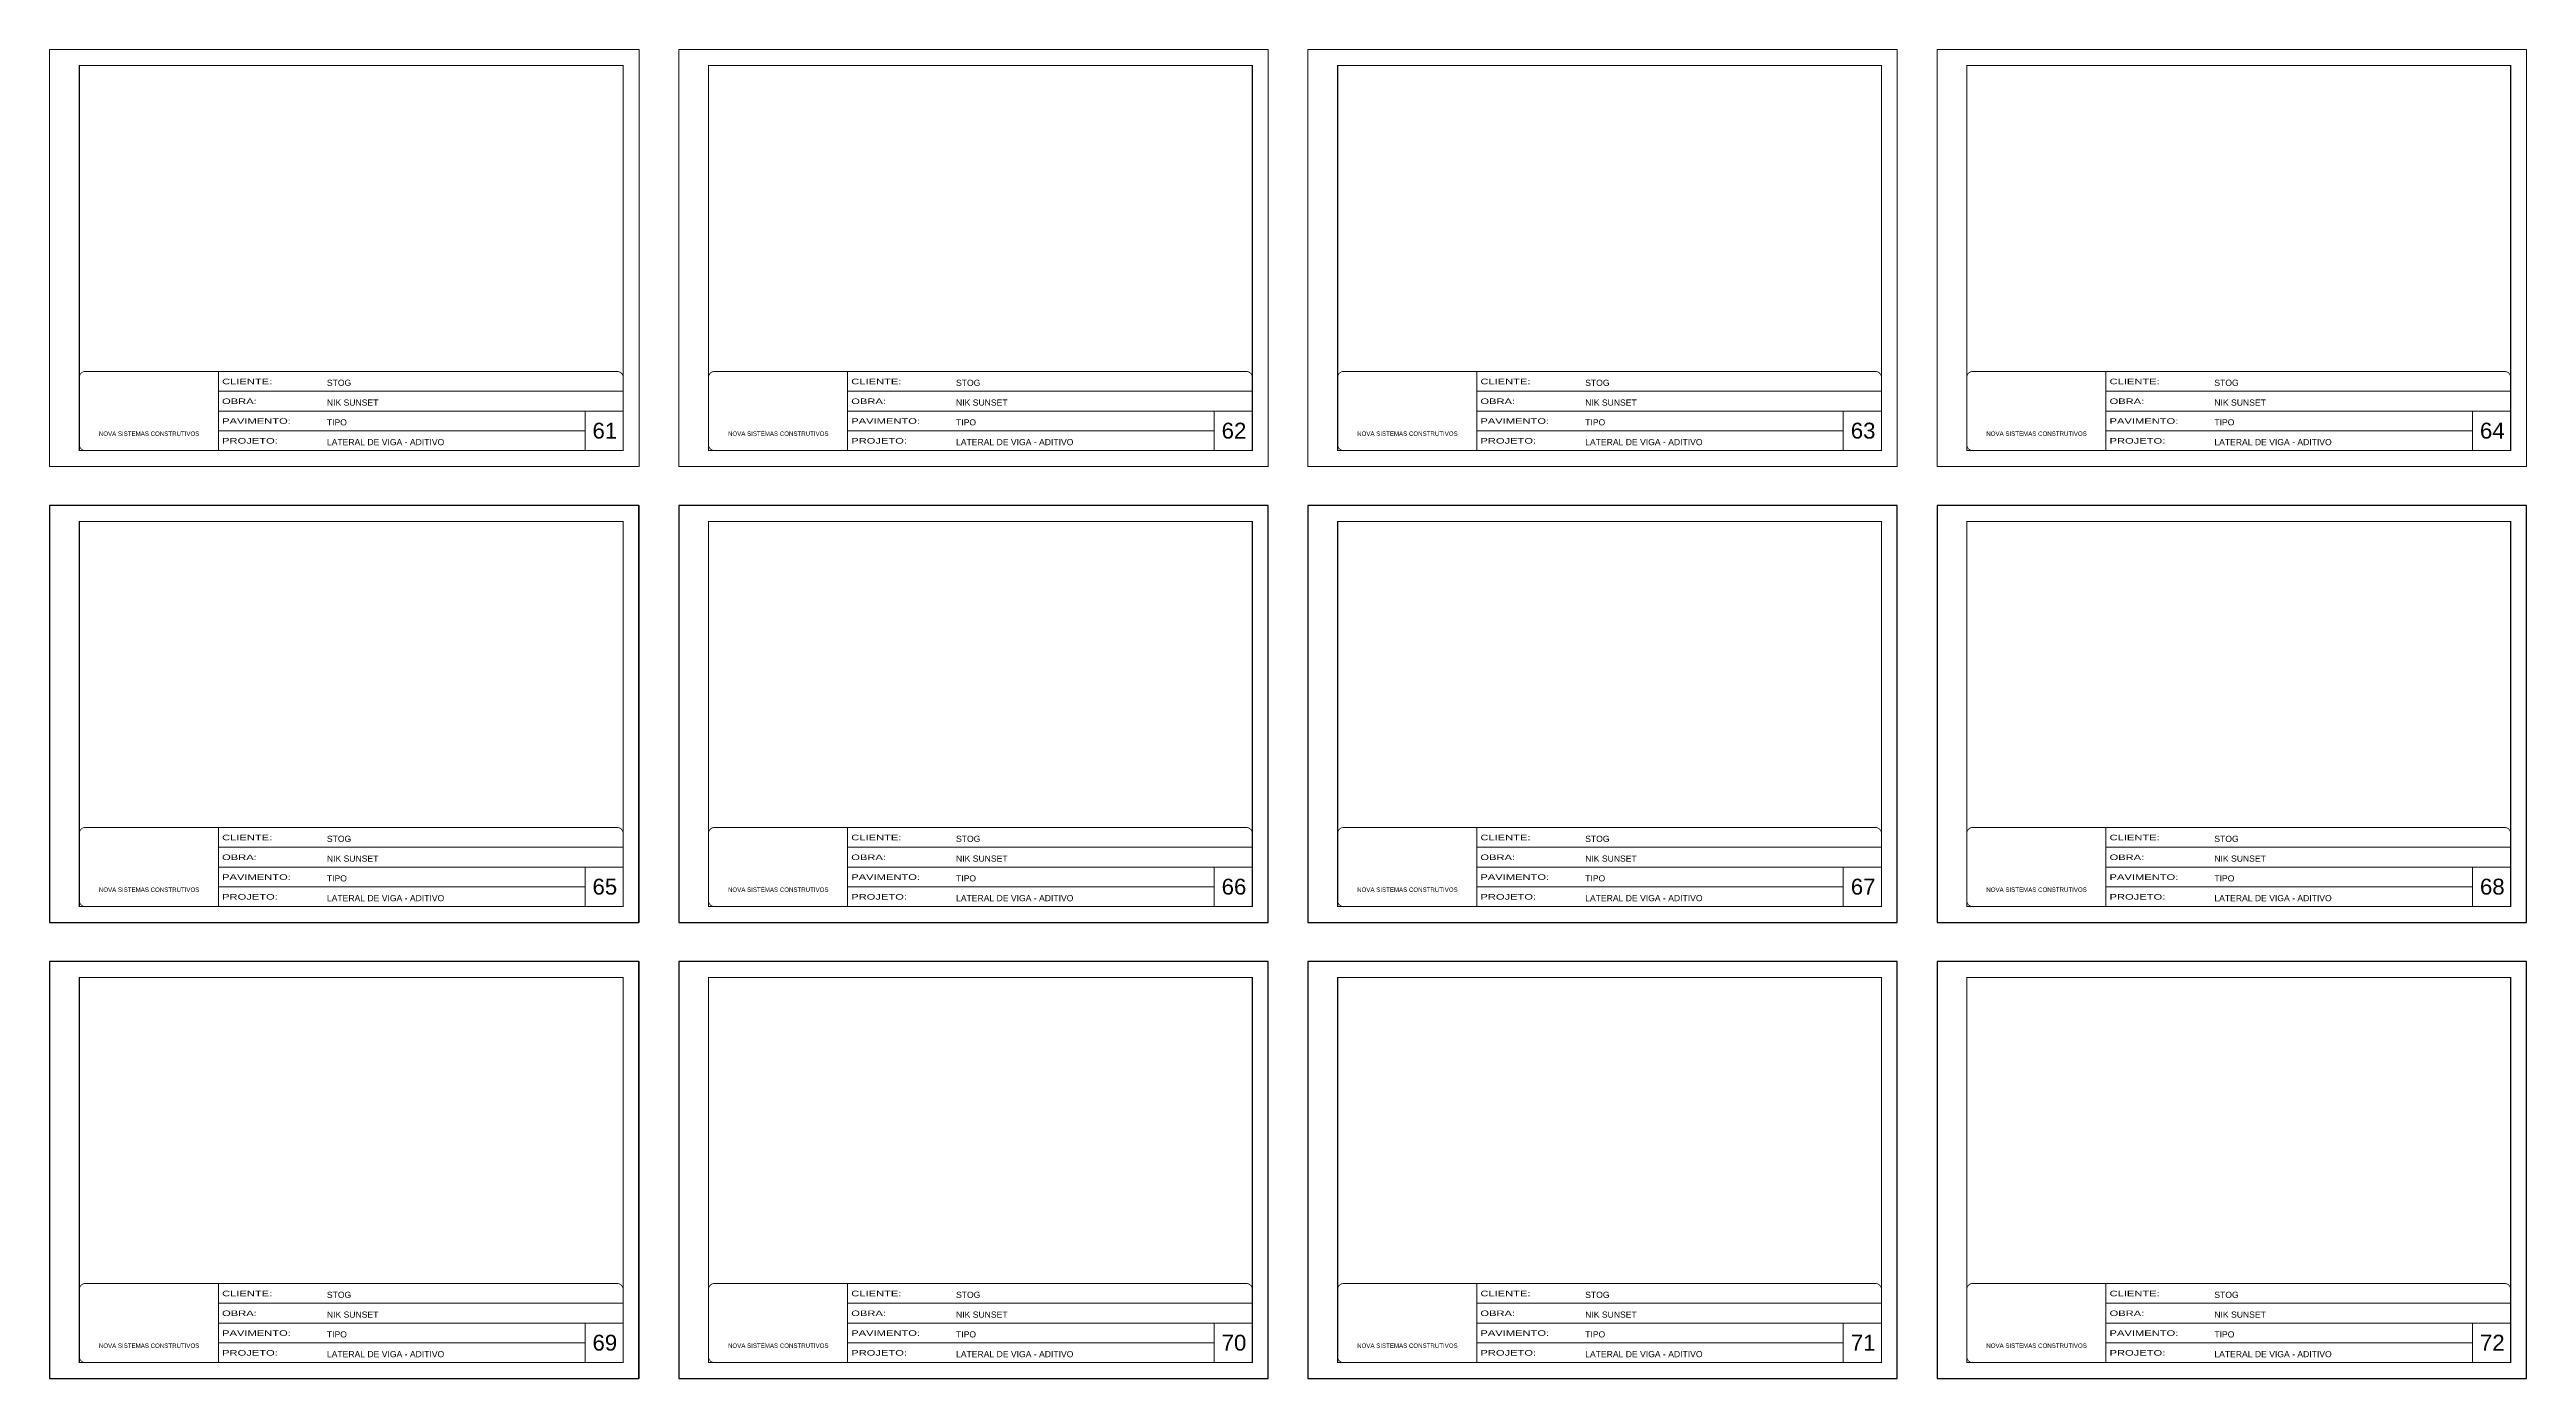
# Model space of a CAD drawing. Extents: x -10448 to -1189, y -11772 to 17235.
# Drawn here: x -10448 to -4208, y -3732 to -384 of the extents above; entities that cross this region are included whole.
import ezdxf

# ---------------------------------------------------------------- set-up
doc = ezdxf.new("R2010")
doc.units = 0
doc.linetypes.add('CONTINUO', pattern=[0])
doc.linetypes.add('DASHED', pattern=[0.75, 0.5, -0.25])
for name, color, linetype, lineweight in [('CARIMBO', 255, 'Continuous', 9), ('Folhas', 255, 'Continuous', 9), ('SARRAFO DE PRESSAO', 251, 'DASHED', 9)]:
    doc.layers.add(name, color=color, linetype=linetype, lineweight=lineweight)
doc.layers.add('Laje_Perimetro', color=7, linetype='Continuous', plot=False)
doc.styles.add('ARIAL', font='arial.ttf')
doc.styles.add('Tecnologia', font='')
doc.styles.get('Tecnologia').set_extended_font_data('Forgotten Futurist')

# ---------------------------------------------------------------- blocks, each defined once
blk = doc.blocks.new('9999999999')
at = {"color": 30, "linetype": 'CONTINUO'}
for p, q in [((98564.6, 34230.2), (98564.6, 34429.4)), ((98564.6, 34379.6), (99584, 34379.6)), ((98564.6, 34329.8), (99488, 34329.8)), ((99584, 34329.8), (99488, 34329.8)), ((99488, 34329.8), (99488, 34230.2)), ((98564.6, 34280), (99488, 34280))]:
    blk.add_line(p, q, dxfattribs=at)
at = {"color": 30, "linetype": 'CONTINUO', "const_width": 2}
blk.add_lwpolyline([(99584, 34230.2), (99584, 34414.4, 0.414214), (99569, 34429.4), (98229, 34429.4, 0.414214), (98214, 34414.4), (98214, 34245.2, 0.414214), (98229, 34230.2), (99584, 34230.2)], format="xyb", dxfattribs=at)
at = {"layer": 'Folhas'}
blk.add_lwpolyline([(98139, 34190.2), (99624, 34190.2), (99624, 35240.2), (98139, 35240.2)], close=True, dxfattribs=at)
at = {"layer": 'Folhas', "color": 30, "const_width": 3}
blk.add_lwpolyline([(98214, 34230.2), (99584, 34230.2), (99584, 35200.2), (98214, 35200.2)], close=True, dxfattribs=at)
at = {"color": 7, "linetype": 'Continuous', "ltscale": 5, "style": 'ARIAL'}
for s, height, p in [('STOG', 15.48, (98837.7, 34393.1)), ('NIK SUNSET', 15.48, (98837.7, 34343.3)), ('NOVA SISTEMAS CONSTRUTIVOS', 11.059, (98263.2, 34267.2)), ('TIPO', 15.48, (98837.7, 34293.5)), ('LATERAL DE VIGA - ADITIVO', 15.483, (98837.7, 34243.7))]:
    blk.add_text(s, height=height, dxfattribs=at).set_placement(p)
at = {"layer": 'Folhas', "color": 7, "style": 'Tecnologia', "width": 1.5}
for s, p in [('CLIENTE:', (98573.7, 34397.2)), ('OBRA:', (98573.7, 34347.3)), ('PAVIMENTO:', (98573.7, 34297.5)), ('PROJETO:', (98573.7, 34247.7))]:
    blk.add_text(s, height=14, dxfattribs=at).set_placement(p)

msp = doc.modelspace()

# ---------------------------------------------------------------- linework, layer by layer
at = {"layer": 'Laje_Perimetro'}
for points in [[(-8963.28, -1532.97), (-10448.28, -1532.97), (-10448.28, -2582.97), (-8963.28, -2582.97)], [(-7378.28, -1532.97), (-8863.28, -1532.97), (-8863.28, -2582.97), (-7378.28, -2582.97)], [(-5793.28, -1532.97), (-7278.28, -1532.97), (-7278.28, -2582.97), (-5793.28, -2582.97)], [(-4208.28, -1532.97), (-5693.28, -1532.97), (-5693.28, -2582.97), (-4208.28, -2582.97)], [(-8963.28, -2681.55), (-10448.28, -2681.55), (-10448.28, -3731.55), (-8963.28, -3731.55)], [(-7378.28, -2681.55), (-8863.28, -2681.55), (-8863.28, -3731.55), (-7378.28, -3731.55)], [(-5793.28, -2681.55), (-7278.28, -2681.55), (-7278.28, -3731.55), (-5793.28, -3731.55)], [(-4208.28, -2681.55), (-5693.28, -2681.55), (-5693.28, -3731.55), (-4208.28, -3731.55)]]:
    msp.add_lwpolyline(points, close=True, dxfattribs=at)

# ---------------------------------------------------------------- block references
at = {"layer": 'SARRAFO DE PRESSAO', "color": 6, "linetype": 'ByBlock'}
for p in [(-108587.26, -35624.6), (-107002.26, -35624.6), (-105417.26, -35624.6), (-103832.26, -35624.6), (-108587.26, -36773.18), (-107002.26, -36773.18), (-105417.26, -36773.18), (-103832.26, -36773.18), (-108587.26, -37921.75), (-107002.26, -37921.75), (-105417.26, -37921.75), (-103832.26, -37921.75)]:
    msp.add_blockref('9999999999', p, dxfattribs=at)

# ---------------------------------------------------------------- texts
at = {"layer": 'CARIMBO', "style": 'ARIAL'}
for s, p in [('61', (-9080.42, -1364.26)), ('62', (-7495.42, -1364.26)), ('63', (-5910.42, -1364.26)), ('64', (-4325.42, -1364.26)), ('65', (-9080.42, -2512.83)), ('66', (-7495.42, -2512.83)), ('67', (-5910.42, -2512.83)), ('68', (-4325.42, -2512.83)), ('69', (-9080.42, -3661.41)), ('70', (-7495.42, -3661.41)), ('71', (-5910.42, -3661.41)), ('72', (-4325.42, -3661.41))]:
    msp.add_text(s, height=40, dxfattribs=at).set_placement(p)

doc.saveas('drawing.dxf')
